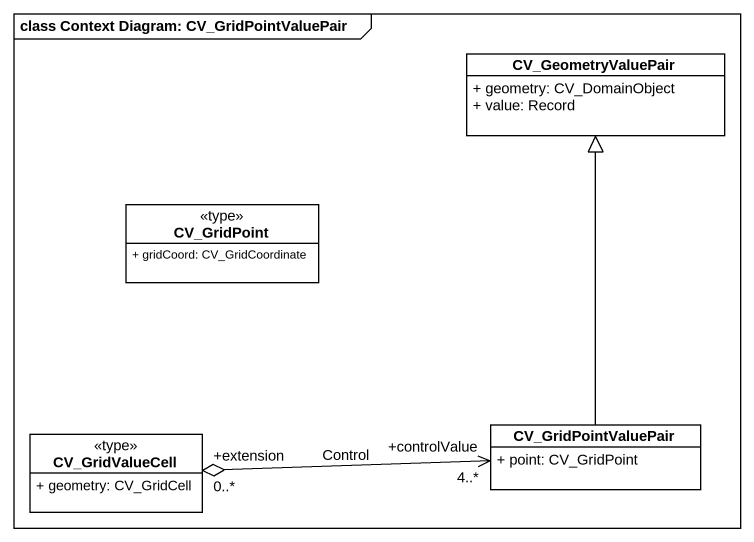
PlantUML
@startuml
mainframe class Context Diagram: CV_GridPointValuePair
hide circle
hide empty members
skinparam classAttributeIconSize 0
class CV_GeometryValuePair {
  + geometry: CV_DomainObject
  + value: Record
}
class CV_GridPoint <<type>> {
  + gridCoord: CV_GridCoordinate
}
class CV_GridValueCell <<type>> {
  + geometry: CV_GridCell
}
class CV_GridPointValuePair {
  + point: CV_GridPoint
}
CV_GridPointValuePair -up-|> CV_GeometryValuePair
CV_GridPointValuePair "+controlValue\n4..*" <-left-o "+extension\n0..*" CV_GridValueCell : Control
@enduml
